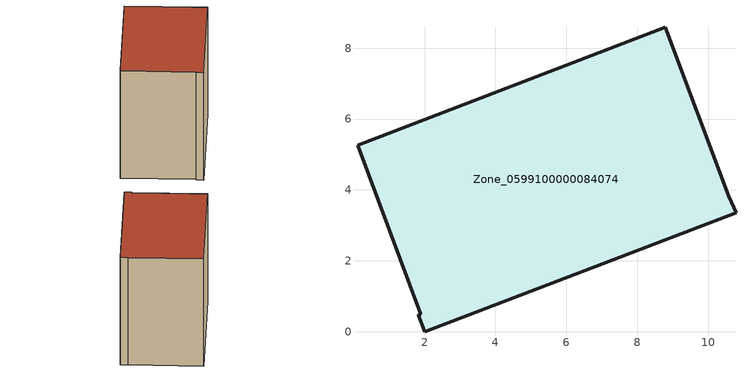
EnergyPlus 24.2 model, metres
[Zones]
Zone_0599100000084074
 floor ground (C_G): 8.78,8.59 10.57,3.82 10.79,3.36 2,0 1.82,0.48 1.89,0.49 0.11,5.26 z0
 wall outside (C_F): 8.78,8.59 0.11,5.26 1.89,0.49 1.82,0.48 2,0 10.79,3.36 10.57,3.82 8.78,8.59 z0:8.08
 roof outside (C_R): 10.57,3.82 8.78,8.59 0.11,5.26 1.89,0.49 1.82,0.48 2,0 10.79,3.36 z8.08
[BUILDING]
Pand.0599100000084074: North Axis=0; Terrain=City; Loads Convergence Tolerance Value=0.04; Temperature Convergence Tolerance Value=0.4; Solar Distribution=FullExterior; Maximum Number of Warmup Days=25; Minimum Number of Warmup Days=1
[Site:Location]
Rotterdam.The.Hague.AP_ZH_NLD Design_Conditions: Latitude=51.96; Longitude=4.45; Time Zone=1; Elevation=-4.5
[SITE:GROUNDTEMPERATURE:BUILDINGSURFACE]
18, 18, 18, 18, 18, 18, 18, 18, 18, 18, 18, 18
[MATERIAL] Thermal Absorptance=0.9; Solar Absorptance=0.7; Visible Absorptance=0.7
Name | Roughness | Thickness | Conductivity | Density | Specific Heat
G.TC.1975-1991 | MediumSmooth | 0.15 | 0.288461 | 540 | 1210
F.TC.1975-1991 | Rough | 0.3 | 0.230769 | 1920 | 840
R.TC.1975-1991 | MediumRough | 0.2 | 0.153846 | 1500 | 1000
[CONSTRUCTION]
C_G: G.TC.1975-1991
C_F: F.TC.1975-1991
C_R: R.TC.1975-1991
[ZONE]
Zone_0599100000084074: Type=1; Multiplier=1; Ceiling Height=Autocalculate; Volume=Autocalculate; Floor Area=autocalculate; Part of Total Floor Area=Yes
[ZONEINFILTRATION:DESIGNFLOWRATE]
Infil_Zone_0599100000084074: Zone or ZoneList or Space or SpaceList=Zone_0599100000084074; Schedule=AlwaysOn; Design Flow Rate Calculation Method=Flow/Area; Flow Rate per Floor Area=0.003; Constant Term Coefficient=1; Temperature Term Coefficient=0; Velocity Term Coefficient=0; Velocity Squared Term Coefficient=0
[HVACTEMPLATE:ZONE:IDEALLOADSAIRSYSTEM]
Zone_0599100000084074: Maximum Heating Supply Air Temperature=50; Minimum Cooling Supply Air Temperature=13; Maximum Heating Supply Air Humidity Ratio=0.0156; Minimum Cooling Supply Air Humidity Ratio=0.0077; Heating Limit=NoLimit; Cooling Limit=NoLimit; Dehumidification Control Type=ConstantSensibleHeatRatio; Cooling Sensible Heat Ratio=0.7; Dehumidification Setpoint=60; Humidification Control Type=None; Humidification Setpoint=30; Outdoor Air Method=None; Outdoor Air Flow Rate per Person=0.00944; Outdoor Air Flow Rate per Zone Floor Area=0; Outdoor Air Flow Rate per Zone=0; Demand Controlled Ventilation Type=None; Outdoor Air Economizer Type=NoEconomizer; Heat Recovery Type=None; Sensible Heat Recovery Effectiveness=0.7; Latent Heat Recovery Effectiveness=0.65
[ZONECONTROL:THERMOSTAT]
ThermostatControl_Zone_0599100000084074: Zone or ZoneList=Zone_0599100000084074; Control Type Schedule=DualSetpointControlType; Control 1=Thermostat_Zone_0599100000084074; Temperature Difference Between Cutout And Setpoint=0
[THERMOSTATSETPOINT:DUALSETPOINT]
Thermostat_Zone_0599100000084074: Heating Setpoint Temperature Schedule=HeatingSetpoint_Zone_0599100000084074; Cooling Setpoint Temperature Schedule=CoolingSetpoint_Zone_0599100000084074
[SCHEDULE:COMPACT]
HeatingSetpoint_Zone_0599100000084074: Through: 12/31, For: AllDays, Until: 24:00, 21
CoolingSetpoint_Zone_0599100000084074: Through: 12/31, For: AllDays, Until: 24:00, 24
DualSetpointControlType: Through: 12/31, For: AllDays, Until: 24:00, 4
AlwaysOn: Through: 12/31, For: AllDays, Until: 24:00, 1
